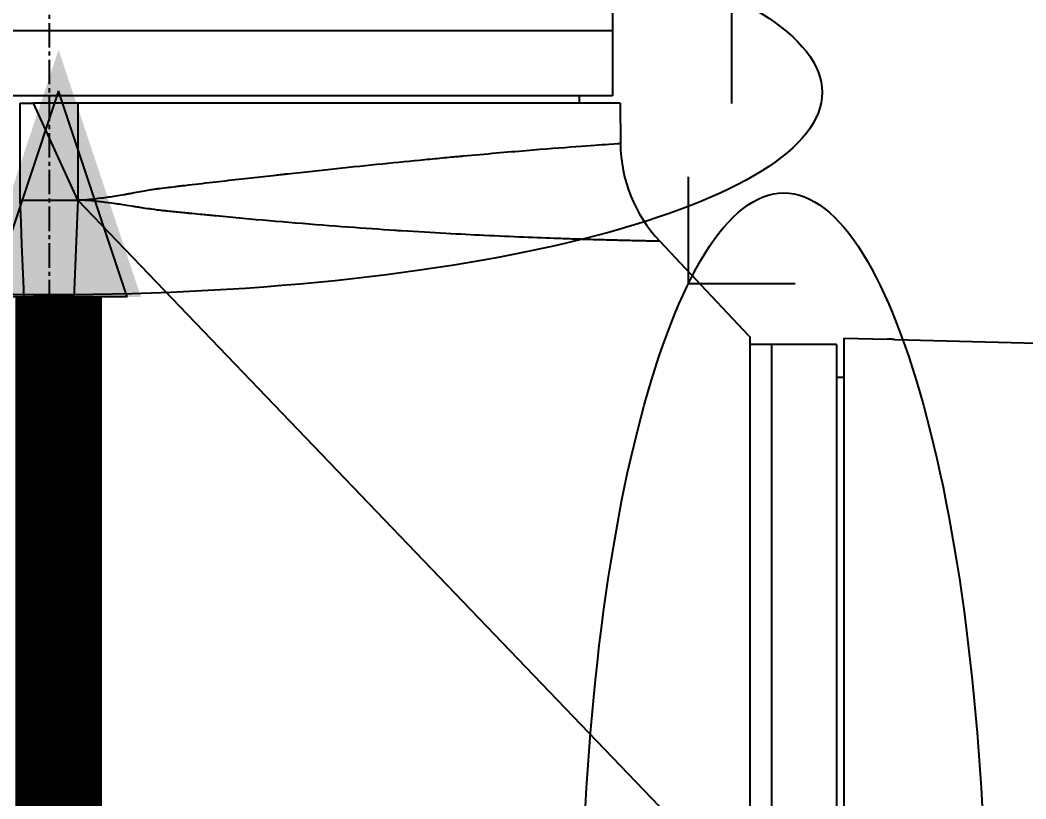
# Model space of a CAD drawing. Header units: millimetres. Extents: x 0 to 4378, y 0 to 2376.
# Drawn here: x 1532 to 1601.6, y 1596 to 1649.9 of the extents above; entities that cross this region are included whole.
import ezdxf

# ---------------------------------------------------------------- set-up
doc = ezdxf.new("R2010")
doc.units = ezdxf.units.MM
doc.header["$LTSCALE"] = 0.2
doc.linetypes.add('CENTER2', pattern=[1.125, 0.75, -0.125, 0.125, -0.125])
for name, color, linetype in [('02_Center Line', 1, 'CENTER2'), ('12_Before Rev.Num.', 5, 'Continuous'), ('13_After Rev.Num.', 6, 'Continuous')]:
    doc.layers.add(name, color=color, linetype=linetype)
doc.styles.add('Rainbow-5.0 Style', font='malgunsl.ttf')
doc.dimstyles.new('Rainbow-5.0 Style', dxfattribs={"dimtxt": 4, "dimasz": 2.5, "dimexe": 1, "dimexo": 1, "dimgap": 1, "dimtad": 1, "dimdsep": 46, "dimtxsty": 'Rainbow-5.0 Style', "dimcen": 0, "dimclrd": 251, "dimclre": 251, "dimclrt": 7, "dimazin": 3, "dimtp": 0.1, "dimtm": 0.1, "dimtfac": 0.61, "dimtmove": 0, "dimatfit": 3, "dimfxl": 1, "dimlwd": -1, "dimlwe": -1, "dimarcsym": 1})

# ---------------------------------------------------------------- blocks, each defined once
blk = doc.blocks.new('A$C20a5dee6')
for p, q in [((-72, 1055.921), (-72, 1042.4)), ((-72, 1046.9), (-150, 1046.9)), ((-72, 1042.4), (-150, 1042.4)), ((-74.287, 1041.9), (-74.279, 1042.4)), ((-113, 1041.9), (-112.08, 1041.9)), ((-113, 1035.2), (-113, 1041.9)), ((-71.483, 1041.9), (-112.08, 1041.9)), ((-109, 1035.201), (-112.08, 1041.9)), ((-109, 1041.9), (-109, 1035.201)), ((-71.483, 1041.9), (-71.458, 1039.119)), ((-113, 1035.2), (-109, 1035.201)), ((-109, 1035.201), (-110.922, 988.102)), ((-62.5, 986.721), (-109, 1035.201)), ((-68.736, 1032.349), (-65.864, 1029.3)), ((-112.747, 1029), (-112.747, 1029)), ((-112.735, 1028.7), (-112.735, 1028.7)), ((-65.864, 1029.3), (-65.867, 1029.3)), ((-62.568, 1025.8), (-65.867, 1029.3)), ((-62.5, 1025.727), (-62.5, 947.2)), ((-56, 1025.645), (-56, 946.683)), ((-56, 1025.645), (-53, 1025.568)), ((-52.5, 1025.558), (-41.351, 1025.271)), ((-56.5, 1025.2), (-62.5, 1025.2)), ((-61, 1025.2), (-61, 947.2)), ((-56.5, 1025.2), (-56.5, 947.2)), ((-112.555, 1024.3), (-112.555, 1024.3)), ((-112.539, 1023.9), (-112.539, 1023.9)), ((-112.498, 1022.9), (-112.498, 1022.9)), ((-112.481, 1022.5), (-112.482, 1022.5)), ((-56, 1022.913), (-56.5, 1022.921)), ((-112.351, 1019.3), (-112.351, 1019.3)), ((-111.639, 1001.876), (-111.64, 1001.876)), ((-111.449, 997.209), (-111.449, 997.209))]:
    blk.add_line(p, q)
blk.add_arc((-61.459, 1039.207), 10, 180.5, 223.29981)
for major_axis, ratio, start_param, end_param in [((0.645, -0.685), 0.008693, 4.712313, 4.818503), ((-0.645, 0.685), 0.008695, 1.57072, 1.676912)]:
    blk.add_ellipse((-62.562, 1025.806), major_axis=major_axis, ratio=ratio, start_param=start_param, end_param=end_param)
for points, knots in [([(-109, 1035.201), (-108.53, 1035.218), (-107.982, 1035.267), (-107.046, 1035.387), (-106.715, 1035.435), (-106.191, 1035.519), (-105.921, 1035.564), (-105.595, 1035.622), (-105.428, 1035.652), (-105.344, 1035.667), (-105.308, 1035.674), (-105.284, 1035.678), (-105.273, 1035.68), (-104.829, 1035.762), (-104.46, 1035.829), (-103.997, 1035.908), (-103.858, 1035.931), (-103.672, 1035.96), (-103.585, 1035.974), (-103.493, 1035.987), (-103.45, 1035.993), (-103.429, 1035.996), (-103.42, 1035.997), (-103.414, 1035.998), (-103.409, 1035.999), (-103.325, 1036.01), (-103.13, 1036.034), (-102.67, 1036.089), (-102.488, 1036.11), (-102.175, 1036.147), (-102.064, 1036.16), (-101.886, 1036.181), (-101.795, 1036.191), (-101.684, 1036.204), (-101.623, 1036.211), (-101.595, 1036.215), (-101.578, 1036.216), (-101.573, 1036.217), (-100.299, 1036.366), (-99.07, 1036.507), (-97.298, 1036.707), (-96.719, 1036.772), (-95.868, 1036.867), (-95.447, 1036.914), (-94.964, 1036.967), (-94.724, 1036.994), (-94.605, 1037.007), (-94.554, 1037.013), (-94.52, 1037.016), (-94.504, 1037.018), (-92.158, 1037.276), (-89.961, 1037.507), (-86.91, 1037.815), (-85.933, 1037.912), (-84.534, 1038.047), (-84.079, 1038.09), (-83.412, 1038.153), (-83.083, 1038.184), (-82.707, 1038.219), (-82.521, 1038.236), (-82.428, 1038.245), (-82.389, 1038.249), (-82.362, 1038.251), (-82.348, 1038.252), (-80.769, 1038.398), (-79.304, 1038.524), (-76.674, 1038.74), (-75.508, 1038.831), (-73.57, 1038.975), (-72.798, 1039.029), (-71.742, 1039.101), (-71.458, 1039.119), (-71.458, 1039.119)], [0, 0, 0, 0, 0.03125, 0.03125, 0.046875, 0.046875, 0.054688, 0.058594, 0.060547, 0.061523, 0.062012, 0.062012, 0.0625, 0.0625, 0.078125, 0.078125, 0.085938, 0.085938, 0.089844, 0.091797, 0.092773, 0.093262, 0.093506, 0.093506, 0.09375, 0.09375, 0.109375, 0.109375, 0.117188, 0.117188, 0.121094, 0.121094, 0.123047, 0.124023, 0.124512, 0.124878, 0.124878, 0.125, 0.125, 0.1875, 0.1875, 0.21875, 0.21875, 0.234375, 0.242188, 0.246094, 0.248047, 0.249023, 0.249023, 0.25, 0.25, 0.375, 0.375, 0.4375, 0.4375, 0.46875, 0.46875, 0.484375, 0.492188, 0.496094, 0.498047, 0.499023, 0.499023, 0.5, 0.5, 0.625, 0.625, 0.75, 0.75, 0.875, 0.875, 1, 1, 1, 1]), ([(-68.736, 1032.349), (-68.736, 1032.349), (-68.794, 1032.351), (-68.923, 1032.353), (-68.987, 1032.354), (-69.069, 1032.356), (-69.171, 1032.357), (-69.222, 1032.358), (-69.278, 1032.359), (-69.339, 1032.36), (-69.37, 1032.36), (-69.402, 1032.361), (-69.435, 1032.361), (-69.452, 1032.362), (-69.469, 1032.362), (-69.486, 1032.362), (-69.495, 1032.363), (-69.503, 1032.363), (-69.512, 1032.363), (-69.517, 1032.363), (-69.521, 1032.363), (-69.526, 1032.363), (-69.528, 1032.363), (-69.53, 1032.363), (-69.532, 1032.363), (-69.535, 1032.363), (-69.537, 1032.363), (-69.539, 1032.363), (-69.655, 1032.366), (-69.793, 1032.369), (-69.957, 1032.372), (-70.039, 1032.374), (-70.128, 1032.376), (-70.224, 1032.378), (-70.272, 1032.379), (-70.322, 1032.38), (-70.374, 1032.381), (-70.4, 1032.381), (-70.427, 1032.382), (-70.454, 1032.383), (-70.467, 1032.383), (-70.481, 1032.383), (-70.495, 1032.384), (-70.501, 1032.384), (-70.508, 1032.384), (-70.515, 1032.384), (-70.521, 1032.384), (-70.526, 1032.384), (-70.531, 1032.384), (-70.533, 1032.384), (-70.535, 1032.384), (-70.536, 1032.384), (-70.676, 1032.388), (-70.853, 1032.392), (-71.078, 1032.397), (-71.191, 1032.4), (-71.316, 1032.403), (-71.456, 1032.406), (-71.525, 1032.408), (-71.598, 1032.41), (-71.675, 1032.412), (-71.714, 1032.413), (-71.753, 1032.414), (-71.794, 1032.415), (-71.814, 1032.415), (-71.834, 1032.416), (-71.855, 1032.416), (-71.865, 1032.416), (-71.876, 1032.417), (-71.886, 1032.417), (-71.897, 1032.417), (-71.906, 1032.417), (-71.918, 1032.418), (-72.284, 1032.427), (-72.627, 1032.436), (-72.925, 1032.445), (-73.219, 1032.453), (-73.468, 1032.46), (-73.659, 1032.466), (-73.662, 1032.466), (-73.664, 1032.466), (-73.666, 1032.466), (-73.673, 1032.467), (-73.688, 1032.467), (-73.7, 1032.467), (-74.029, 1032.477), (-74.365, 1032.488), (-74.704, 1032.499), (-75.033, 1032.509), (-75.366, 1032.521), (-75.7, 1032.532), (-75.722, 1032.533), (-75.744, 1032.534), (-75.767, 1032.535), (-76.511, 1032.561), (-77.311, 1032.591), (-78.168, 1032.626), (-79.017, 1032.66), (-79.921, 1032.7), (-80.878, 1032.746), (-80.885, 1032.746), (-80.894, 1032.747), (-80.9, 1032.747), (-82.54, 1032.826), (-84.429, 1032.927), (-86.6, 1033.065), (-86.754, 1033.075), (-86.909, 1033.084), (-87.065, 1033.095), (-89.111, 1033.227), (-91.401, 1033.393), (-93.94, 1033.605), (-93.951, 1033.605), (-93.963, 1033.606), (-93.972, 1033.607), (-95.143, 1033.705), (-96.346, 1033.81), (-97.577, 1033.923), (-98.193, 1033.98), (-98.816, 1034.038), (-99.445, 1034.098), (-99.759, 1034.128), (-100.076, 1034.159), (-100.393, 1034.19), (-100.632, 1034.213), (-100.871, 1034.236), (-101.111, 1034.26), (-101.191, 1034.268), (-101.273, 1034.276), (-101.351, 1034.284), (-101.664, 1034.315), (-101.978, 1034.346), (-102.294, 1034.378), (-102.452, 1034.394), (-102.61, 1034.41), (-102.769, 1034.427), (-102.848, 1034.435), (-102.927, 1034.443), (-103.007, 1034.451), (-103.046, 1034.455), (-103.086, 1034.459), (-103.126, 1034.463), (-103.163, 1034.467), (-103.2, 1034.471), (-103.237, 1034.475), (-103.256, 1034.477), (-103.257, 1034.477), (-103.264, 1034.478), (-103.39, 1034.493), (-103.604, 1034.52), (-103.909, 1034.563), (-104.07, 1034.586), (-104.255, 1034.613), (-104.467, 1034.645), (-104.572, 1034.661), (-104.684, 1034.678), (-104.803, 1034.696), (-104.862, 1034.706), (-104.923, 1034.715), (-104.985, 1034.725), (-105.016, 1034.73), (-105.048, 1034.734), (-105.08, 1034.74), (-105.096, 1034.742), (-105.112, 1034.745), (-105.128, 1034.747), (-105.137, 1034.748), (-105.145, 1034.75), (-105.153, 1034.751), (-105.161, 1034.752), (-105.171, 1034.754), (-105.177, 1034.755), (-105.576, 1034.818), (-105.938, 1034.874), (-106.26, 1034.922), (-106.577, 1034.968), (-106.856, 1035.007), (-107.096, 1035.037), (-107.1, 1035.037), (-107.102, 1035.038), (-107.107, 1035.038), (-107.448, 1035.081), (-107.777, 1035.117), (-108.093, 1035.144), (-108.408, 1035.171), (-108.711, 1035.19), (-109, 1035.201)], [0, 0, 0, 0, 0.0625, 0.0625, 0.0625, 0.09375, 0.09375, 0.09375, 0.109375, 0.109375, 0.109375, 0.117187, 0.117187, 0.117187, 0.121094, 0.121094, 0.121094, 0.123047, 0.123047, 0.123047, 0.124023, 0.124023, 0.124023, 0.124512, 0.124512, 0.124512, 0.125, 0.125, 0.125, 0.15625, 0.15625, 0.15625, 0.171875, 0.171875, 0.171875, 0.179687, 0.179687, 0.179687, 0.183594, 0.183594, 0.183594, 0.185547, 0.185547, 0.185547, 0.186523, 0.186523, 0.186523, 0.187256, 0.187256, 0.187256, 0.1875, 0.1875, 0.1875, 0.21875, 0.21875, 0.21875, 0.234375, 0.234375, 0.234375, 0.242187, 0.242187, 0.242187, 0.246094, 0.246094, 0.246094, 0.248047, 0.248047, 0.248047, 0.249023, 0.249023, 0.249023, 0.25, 0.25, 0.25, 0.28125, 0.28125, 0.28125, 0.312012, 0.312012, 0.312012, 0.312378, 0.312378, 0.312378, 0.313476, 0.313476, 0.313476, 0.34375, 0.34375, 0.34375, 0.373047, 0.373047, 0.373047, 0.375, 0.375, 0.375, 0.4375, 0.4375, 0.4375, 0.499512, 0.499512, 0.499512, 0.5, 0.5, 0.5, 0.625, 0.625, 0.625, 0.633846, 0.633846, 0.633846, 0.749512, 0.749512, 0.749512, 0.75, 0.75, 0.75, 0.8125, 0.8125, 0.8125, 0.84375, 0.84375, 0.84375, 0.859375, 0.859375, 0.859375, 0.871094, 0.871094, 0.871094, 0.875, 0.875, 0.875, 0.890625, 0.890625, 0.890625, 0.898438, 0.898438, 0.898438, 0.902344, 0.902344, 0.902344, 0.904297, 0.904297, 0.904297, 0.906128, 0.906128, 0.906128, 0.907048, 0.907048, 0.907048, 0.921875, 0.921875, 0.921875, 0.929688, 0.929688, 0.929688, 0.933594, 0.933594, 0.933594, 0.935547, 0.935547, 0.935547, 0.936523, 0.936523, 0.936523, 0.937012, 0.937012, 0.937012, 0.937256, 0.937256, 0.937256, 0.9375, 0.9375, 0.9375, 0.953125, 0.953125, 0.953125, 0.968506, 0.968506, 0.968506, 0.96875, 0.96875, 0.96875, 0.984375, 0.984375, 0.984375, 1, 1, 1, 1]), ([(-111.883, 987.081), (-111.928, 987.127), (-111.974, 987.173), (-112.067, 987.266), (-112.111, 987.31), (-112.249, 987.448), (-112.341, 987.539), (-112.616, 987.815), (-112.799, 987.997), (-113.104, 988.303), (-113.226, 988.425), (-113.836, 989.035), (-114.324, 989.523), (-115.138, 990.337), (-115.463, 990.662), (-116.221, 991.42), (-116.654, 991.853), (-117.663, 992.862), (-118.239, 993.438), (-119.58, 994.779), (-120.344, 995.543), (-122.121, 997.32), (-123.132, 998.331), (-124.709, 999.908), (-125.281, 1000.48), (-126.501, 1001.7), (-127.148, 1002.347), (-128.134, 1003.333), (-128.476, 1003.675), (-129.594, 1004.793), (-130.366, 1005.566), (-132.005, 1007.204), (-132.869, 1008.068), (-134.693, 1009.892), (-135.651, 1010.85), (-137.089, 1012.288), (-137.583, 1012.783), (-138.989, 1014.189), (-139.886, 1015.085), (-141.567, 1016.766), (-142.355, 1017.554), (-143.778, 1018.977), (-144.419, 1019.618), (-145.571, 1020.77), (-146.088, 1021.287), (-147.445, 1022.644), (-148.235, 1023.434), (-149.46, 1024.659), (-149.932, 1025.131), (-150.655, 1025.855), (-150.932, 1026.132), (-151.351, 1026.551), (-151.51, 1026.71), (-151.854, 1027.053), (-152.01, 1027.21), (-152.167, 1027.367), (-152.207, 1027.406), (-152.246, 1027.446), (-152.256, 1027.456), (-152.266, 1027.466), (-152.269, 1027.468), (-152.271, 1027.471), (-152.272, 1027.471), (-152.272, 1027.472), (-152.272, 1027.472), (-152.273, 1027.472), (-152.273, 1027.472), (-152.273, 1027.472)], [-7.729592, -7.729592, -7.729592, -7.729592, -7.71044, -7.71044, -7.69072, -7.69072, -7.65201, -7.65201, -7.574312, -7.574312, -7.522506, -7.522506, -7.315221, -7.315221, -7.177151, -7.177151, -6.993063, -6.993063, -6.7477, -6.7477, -6.420577, -6.420577, -5.984557, -5.984557, -5.735856, -5.735856, -5.451942, -5.451942, -5.300422, -5.300422, -4.9539, -4.9539, -4.557704, -4.557704, -4.105179, -4.105179, -3.863816, -3.863816, -3.40942, -3.40942, -2.98401, -2.98401, -2.611687, -2.611687, -2.28576, -2.28576, -1.715015, -1.715015, -1.28633, -1.28633, -0.964845, -0.964845, -0.723574, -0.723574, -0.36177, -0.36177, -0.180858, -0.180858, -0.090444, -0.090444, -0.045229, -0.045229, -0.022617, -0.022617, -0.011309, -0.011309, -0.000001, -0.000001, -0.000001, -0.000001]), ([(-112.57, 988.092), (-117.163, 992.691), (-121.635, 997.17), (-125.86, 1001.401), (-130.254, 1005.802), (-134.387, 1009.942), (-138.058, 1013.622), (-138.113, 1013.677), (-138.191, 1013.755), (-138.225, 1013.789), (-138.266, 1013.83), (-138.301, 1013.865), (-138.339, 1013.904), (-139.359, 1014.926), (-140.768, 1016.339), (-142.428, 1018.003), (-142.812, 1018.389), (-143.209, 1018.787), (-143.616, 1019.195), (-144.119, 1019.7), (-144.637, 1020.22), (-145.162, 1020.746), (-145.636, 1021.221), (-146.115, 1021.702), (-146.592, 1022.181), (-146.83, 1022.42), (-147.068, 1022.659), (-147.304, 1022.895), (-147.421, 1023.013), (-147.539, 1023.131), (-147.655, 1023.248), (-147.772, 1023.365), (-147.9, 1023.494), (-148.003, 1023.598), (-148.022, 1023.616), (-148.04, 1023.634), (-148.058, 1023.653), (-149.478, 1025.078), (-150.44, 1026.046), (-151.054, 1026.662), (-151.14, 1026.749), (-151.22, 1026.829), (-151.293, 1026.903), (-151.539, 1027.151), (-151.714, 1027.326), (-151.833, 1027.446), (-152.005, 1027.619), (-152.054, 1027.668), (-152.064, 1027.678)], [0, 0, 0, 0, 0.243156, 0.243156, 0.243156, 0.496094, 0.496094, 0.496094, 0.49988, 0.49988, 0.49988, 0.504451, 0.504451, 0.504451, 0.625, 0.625, 0.625, 0.652935, 0.652935, 0.652935, 0.6875, 0.6875, 0.6875, 0.71875, 0.71875, 0.71875, 0.734375, 0.734375, 0.734375, 0.742187, 0.742187, 0.742187, 0.75, 0.75, 0.75, 0.751384, 0.751384, 0.751384, 0.859711, 0.859711, 0.859711, 0.875, 0.875, 0.875, 0.92633, 0.92633, 0.92633, 1, 1, 1, 1]), ([(-150.928, 1027.874), (-150.93, 1027.87), (-150.861, 1027.807), (-150.7, 1027.646), (-150.695, 1027.642), (-150.691, 1027.637), (-150.686, 1027.632), (-150.601, 1027.547), (-150.491, 1027.437), (-150.354, 1027.3), (-150.286, 1027.231), (-150.211, 1027.156), (-150.128, 1027.073), (-150.087, 1027.032), (-150.044, 1026.989), (-149.999, 1026.944), (-149.978, 1026.922), (-149.956, 1026.9), (-149.933, 1026.878), (-149.933, 1026.877), (-149.932, 1026.876), (-149.931, 1026.875), (-149.907, 1026.851), (-149.873, 1026.817), (-149.859, 1026.803), (-149.641, 1026.584), (-149.327, 1026.269), (-148.855, 1025.796), (-148.619, 1025.559), (-148.343, 1025.282), (-148.019, 1024.957), (-147.856, 1024.794), (-147.682, 1024.62), (-147.494, 1024.432), (-147.4, 1024.337), (-147.303, 1024.24), (-147.203, 1024.139), (-147.153, 1024.089), (-147.102, 1024.038), (-147.05, 1023.986), (-147.029, 1023.965), (-147.008, 1023.944), (-146.986, 1023.922), (-146.981, 1023.917), (-146.976, 1023.912), (-146.971, 1023.907), (-146.945, 1023.881), (-146.896, 1023.831), (-146.891, 1023.827), (-146.749, 1023.684), (-146.369, 1023.303), (-145.676, 1022.608), (-145.329, 1022.261), (-144.903, 1021.834), (-144.382, 1021.312), (-144.122, 1021.052), (-143.838, 1020.767), (-143.529, 1020.457), (-143.374, 1020.302), (-143.213, 1020.141), (-143.046, 1019.973), (-142.962, 1019.889), (-142.876, 1019.803), (-142.789, 1019.716), (-142.746, 1019.672), (-142.702, 1019.628), (-142.657, 1019.584), (-142.641, 1019.567), (-142.624, 1019.551), (-142.608, 1019.535), (-142.602, 1019.529), (-142.596, 1019.523), (-142.59, 1019.517), (-142.564, 1019.491), (-142.527, 1019.453), (-142.52, 1019.446), (-141.833, 1018.758), (-140.479, 1017.402), (-138.236, 1015.155), (-138.076, 1014.995), (-137.911, 1014.829), (-137.741, 1014.659), (-137.656, 1014.574), (-137.57, 1014.488), (-137.483, 1014.401), (-137.439, 1014.357), (-137.396, 1014.313), (-137.351, 1014.269), (-137.331, 1014.249), (-137.306, 1014.224), (-137.283, 1014.201), (-137.255, 1014.172), (-137.229, 1014.147), (-137.218, 1014.136), (-134.638, 1011.552), (-131.266, 1008.175), (-127.034, 1003.939), (-126.391, 1003.295), (-125.729, 1002.631), (-125.047, 1001.949), (-121.243, 998.142), (-116.825, 993.719), (-111.879, 988.769)], [0, 0, 0, 0, 0.06075, 0.06075, 0.06075, 0.0625, 0.0625, 0.0625, 0.09375, 0.09375, 0.09375, 0.109375, 0.109375, 0.109375, 0.117188, 0.117188, 0.117188, 0.120939, 0.120939, 0.120939, 0.121094, 0.121094, 0.121094, 0.125, 0.125, 0.125, 0.1875, 0.1875, 0.1875, 0.21875, 0.21875, 0.21875, 0.234375, 0.234375, 0.234375, 0.242188, 0.242188, 0.242188, 0.246094, 0.246094, 0.246094, 0.247666, 0.247666, 0.247666, 0.248047, 0.248047, 0.248047, 0.25, 0.25, 0.25, 0.3125, 0.3125, 0.3125, 0.34375, 0.34375, 0.34375, 0.359375, 0.359375, 0.359375, 0.367187, 0.367187, 0.367187, 0.371094, 0.371094, 0.371094, 0.373047, 0.373047, 0.373047, 0.373765, 0.373765, 0.373765, 0.374023, 0.374023, 0.374023, 0.37516, 0.37516, 0.37516, 0.484375, 0.484375, 0.484375, 0.492187, 0.492187, 0.492187, 0.496094, 0.496094, 0.496094, 0.498047, 0.498047, 0.498047, 0.498931, 0.498931, 0.498931, 0.5, 0.5, 0.5, 0.75, 0.75, 0.75, 0.788006, 0.788006, 0.788006, 1, 1, 1, 1]), ([(-150.483, 1027.663), (-150.483, 1027.663), (-150.453, 1027.633), (-150.335, 1027.515), (-150.247, 1027.427), (-149.895, 1027.075), (-149.548, 1026.728), (-148.798, 1025.978), (-148.455, 1025.635), (-147.853, 1025.033), (-147.621, 1024.801), (-147.098, 1024.279), (-146.804, 1023.985), (-145.673, 1022.853), (-144.751, 1021.931), (-143.179, 1020.359), (-142.583, 1019.763), (-138.467, 1015.647), (-134.077, 1011.257), (-128.455, 1005.635), (-127.846, 1005.025), (-125.899, 1003.078), (-124.547, 1001.727), (-121.699, 998.878), (-120.201, 997.38), (-117.072, 994.252), (-115.44, 992.619), (-113.381, 990.56), (-112.961, 990.141), (-112.228, 989.408), (-111.931, 989.111), (-111.42, 988.6), (-111.174, 988.354), (-110.824, 988.003), (-110.798, 987.977), (-110.378, 987.557), (-110.191, 987.37), (-109.824, 987.003), (-109.638, 986.818), (-109.315, 986.494), (-109.176, 986.355), (-108.943, 986.122), (-108.849, 986.028), (-108.653, 985.832), (-108.551, 985.731), (-108.163, 985.343), (-107.869, 985.048), (-107.186, 984.366), (-106.776, 983.955), (-104.723, 981.903), (-103.087, 980.266), (-99.95, 977.129), (-98.447, 975.626), (-94.22, 971.399), (-91.529, 968.709), (-88.391, 965.57), (-87.843, 965.022), (-86.253, 963.432), (-85.225, 962.404), (-82.36, 959.539), (-80.583, 957.761), (-78.262, 955.441), (-77.61, 954.788), (-76.437, 953.615), (-75.909, 953.088), (-74.965, 952.143), (-74.541, 951.72), (-73.433, 950.612), (-72.791, 949.97), (-71.799, 948.977), (-71.418, 948.597), (-70.96, 948.139), (-70.842, 948.021), (-70.537, 947.716), (-70.366, 947.544), (-69.994, 947.173), (-69.824, 947.003), (-69.653, 946.832), (-69.61, 946.789), (-69.567, 946.746), (-69.556, 946.735), (-69.545, 946.724), (-69.543, 946.722), (-69.54, 946.719), (-69.539, 946.718), (-69.539, 946.718), (-69.539, 946.717), (-69.538, 946.717), (-69.538, 946.717), (-69.538, 946.717)], [0, 0, 0, 0, 0.264332, 0.264332, 0.528758, 0.528758, 1.056139, 1.056139, 1.406505, 1.406505, 1.606603, 1.606603, 1.835356, 1.835356, 2.445847, 2.445847, 2.794554, 2.794554, 4.769924, 4.769924, 5.00797, 5.00797, 5.526041, 5.526041, 6.089229, 6.089229, 6.695329, 6.695329, 6.850985, 6.850985, 6.965758, 6.965758, 7.072004, 7.072004, 7.117238, 7.117238, 7.152898, 7.152898, 7.188974, 7.188974, 7.2161, 7.2161, 7.234487, 7.234487, 7.254339, 7.254339, 7.310164, 7.310164, 7.395171, 7.395171, 7.733586, 7.733586, 8.048233, 8.048233, 8.627304, 8.627304, 8.751092, 8.751092, 8.989797, 8.989797, 9.432477, 9.432477, 9.613385, 9.613385, 9.771568, 9.771568, 9.909899, 9.909899, 10.152258, 10.152258, 10.334616, 10.334616, 10.403043, 10.403043, 10.523121, 10.523121, 10.703617, 10.703617, 10.793786, 10.793786, 10.838901, 10.838901, 10.861447, 10.861447, 10.872715, 10.872715, 10.878346, 10.878346, 10.883825, 10.883825, 10.883825, 10.883825]), ([(-52.5, 1025.558), (-52.5, 1025.558), (-52.5, 1025.558), (-52.5, 1025.558), (-52.501, 1025.558), (-52.503, 1025.558), (-52.505, 1025.558), (-52.521, 1025.559), (-52.547, 1025.559), (-52.613, 1025.56), (-52.649, 1025.561), (-52.738, 1025.562), (-52.789, 1025.563), (-52.895, 1025.565), (-52.947, 1025.567), (-53, 1025.568)], [-0.07872826, -0.07872826, -0.07872826, -0.07872826, -0.07717203, -0.07717203, -0.07494405, -0.07494405, -0.06936392, -0.06936392, -0.04935694, -0.04935694, -0.03332942, -0.03332942, -0.01579755, -0.01579755, -0.000001, -0.000001, -0.000001, -0.000001])]:
    blk.add_open_spline(points, degree=3, knots=knots)
blk.add_open_spline([(-111.084, 988.264), (-111.689, 1003.088), (-112.328, 1018.735), (-113, 1035.2)], degree=3)
at = {"layer": '02_Center Line', "ltscale": 11.288275}
blk.add_line((-111, 1146.504), (-111, 922.103), dxfattribs=at)
blk = doc.blocks.new('*D147')
at = {"color": 251, "linetype": 'ByBlock', "transparency": 16777216}
for p, q in [((1588.544, 1699.157), (1769.201, 1699.157)), ((1765.201, 1598.457), (1765.201, 1689.157)), ((1699.244, 1588.457), (1769.201, 1588.457))]:
    blk.add_line(p, q, dxfattribs=at)
at = {"color": 251, "transparency": 16777216}
for points in [[(1763.534, 1689.157), (1766.868, 1689.157), (1765.201, 1699.157)], [(1763.534, 1598.457), (1766.868, 1598.457), (1765.201, 1588.457)]]:
    blk.add_solid(points, dxfattribs=at)
at = {"layer": 'Defpoints', "color": 0, "transparency": 16777216}
for p in [(1584.544, 1699.157), (1765.201, 1699.157), (1695.244, 1588.457)]:
    blk.add_point(p, dxfattribs=at)
at = {"color": 7, "transparency": 16777216, "insert": (1752.88, 1643.807), "char_height": 16, "attachment_point": 5, "rotation": 90, "style": 'Rainbow-5.0 Style'}
blk.add_mtext('110.7', dxfattribs=at)
blk = doc.blocks.new('*D149')
at = {"color": 251, "linetype": 'ByBlock', "transparency": 16777216}
for p, q in [((1534.346, 1744.324), (1534.346, 1816.218)), ((1645.046, 1633.624), (1645.046, 1816.218)), ((1544.346, 1812.218), (1635.046, 1812.218))]:
    blk.add_line(p, q, dxfattribs=at)
at = {"color": 251, "transparency": 16777216}
for points in [[(1544.346, 1813.885), (1544.346, 1810.551), (1534.346, 1812.218)], [(1635.046, 1813.885), (1635.046, 1810.551), (1645.046, 1812.218)]]:
    blk.add_solid(points, dxfattribs=at)
at = {"layer": 'Defpoints', "color": 0, "transparency": 16777216}
for p in [(1645.046, 1812.218), (1534.346, 1740.324), (1645.046, 1629.624)]:
    blk.add_point(p, dxfattribs=at)
at = {"color": 7, "transparency": 16777216, "insert": (1589.696, 1824.539), "char_height": 16, "attachment_point": 5, "style": 'Rainbow-5.0 Style'}
blk.add_mtext('110.7', dxfattribs=at)
blk = doc.blocks.new('A$C19ebd0c3_1234')
for q in [(46.929, -0.778), (54.3, 6.594)]:
    blk.add_line((46.929, 6.594), q)
blk.add_ellipse((0, 0), major_axis=(53.194, 0), ratio=0.263273)
blk = doc.blocks.new('A$C3a293ff3')
at = {"layer": '12_Before Rev.Num.'}
blk.add_hatch(color=256, dxfattribs=at).paths.add_polyline_path([(0, 49.156), (-4.752, 34.9), (4.752, 34.9)])
for p, q in [((0, 46.78), (-3.96, 34.9)), ((3.96, 34.9), (0, 46.78)), ((3.96, 34.9), (-3.96, 34.9))]:
    blk.add_line(p, q, dxfattribs=at)
at = {"layer": '12_Before Rev.Num.', "const_width": 5}
blk.add_lwpolyline([(0, 34.9), (0, 0)], dxfattribs=at)

msp = doc.modelspace()

# ---------------------------------------------------------------- block references
msp.add_blockref('A$C20a5dee6', (1645.046, 602.257))
at = {"xscale": 1.2, "yscale": 1.2, "zscale": 1.2}
msp.add_blockref('A$C3a293ff3', (1534.706, 1588.872), dxfattribs=at)
at = {"layer": '13_After Rev.Num.'}
msp.add_blockref('A$C19ebd0c3_1234', (1534.344, 1644.907), dxfattribs=at)
at = {"layer": '13_After Rev.Num.', "rotation": 90}
msp.add_blockref('A$C19ebd0c3_1234', (1584.896, 1584.76), dxfattribs=at)

# ---------------------------------------------------------------- dimensions: what is measured, and where the dimension line sits
dim = msp.add_linear_dim(base=(1645.046, 1812.218), p1=(1534.346, 1740.324), p2=(1645.046, 1629.624), dimstyle='Rainbow-5.0 Style', override={"dimscale": 4, "dimtol": 0, "dimlim": 0, "dimtp": 0.1, "dimtm": 0.1, "dimtfac": 0.61, "dimtdec": 2, "dimtolj": 0, "dimtzin": 8})
dim.commit()
dim.dimension.update_dxf_attribs({"geometry": '*D149', "text_midpoint": (1589.696, 1824.539)})
dim = msp.add_linear_dim(base=(1765.201, 1699.157), p1=(1695.244, 1588.457), p2=(1584.544, 1699.157), angle=90, dimstyle='Rainbow-5.0 Style', override={"dimscale": 4, "dimtol": 0, "dimlim": 0, "dimtp": 0.1, "dimtm": 0.1, "dimtfac": 0.61, "dimtdec": 2, "dimtolj": 0, "dimtzin": 8})
dim.commit()
dim.dimension.update_dxf_attribs({"geometry": '*D147', "text_midpoint": (1752.88, 1643.807)})

doc.saveas('drawing.dxf')
